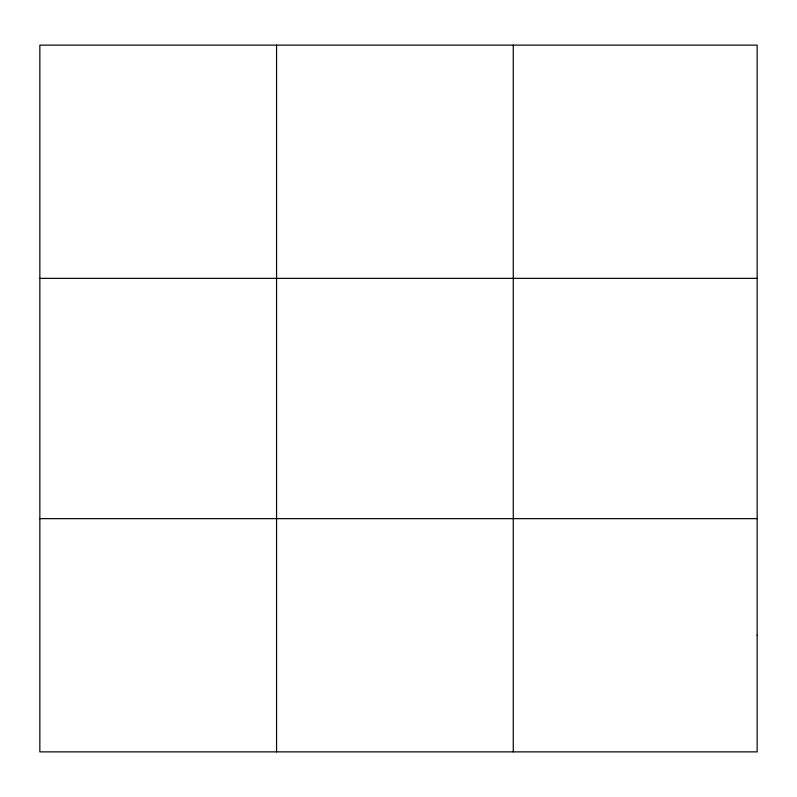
<?xml version="1.0" encoding="UTF-8"?>
<svg xmlns="http://www.w3.org/2000/svg" width="797" height="797" viewBox="0 0 797 797"><rect width="100%" height="100%" fill="white"/><g stroke="black" fill="none" stroke-linecap="round" stroke-linejoin="round"><path stroke-width="1.2" d="M276.559 45.13L276.559 751.87M513.268 45.13L513.268 751.87M39.85 278.352L757.15 278.352M39.85 518.648L757.15 518.648M757.15 635.259L757.15 751.87L39.85 751.87L39.85 45.13L757.15 45.13L757.15 635.259"/></g></svg>
